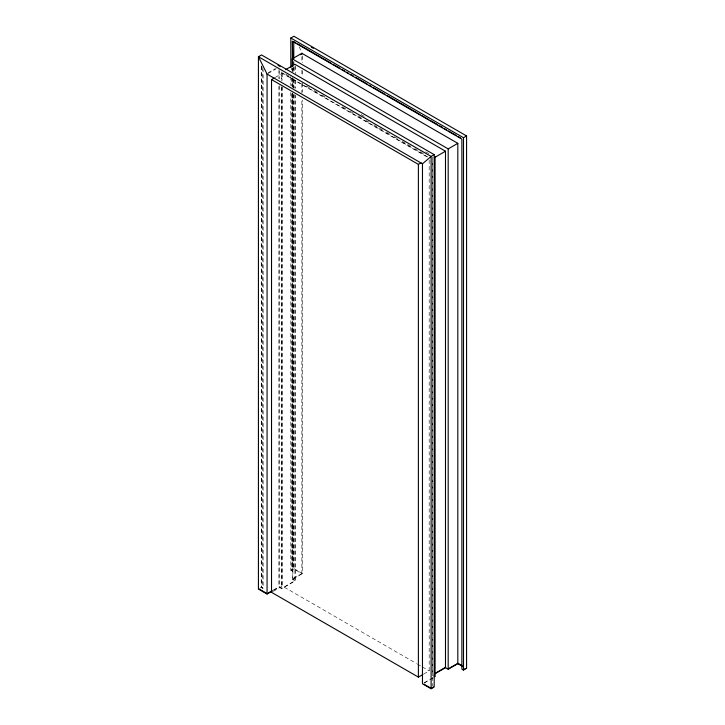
<?xml version="1.0" encoding="UTF-8"?>
<svg xmlns="http://www.w3.org/2000/svg" width="725" height="725" viewBox="0 0 725 725"><rect width="100%" height="100%" fill="white"/><g stroke="black" fill="none" stroke-linecap="round" stroke-linejoin="round"><path stroke-width="0.54" stroke-dasharray="3.62 2.72" d="M268.096 72.79L275.446 68.549M267.978 73.56L276.252 68.784M275.128 77.502L282.324 73.352L428.203 157.57M259.967 588.165L261.507 587.268L263.13 588.202L263.13 69.528M290.807 92.392L290.807 570.357L293.888 568.581L302.524 573.566L302.524 100.059M291.459 93.806L291.459 570.294L293.77 568.953L301.872 573.629L301.872 99.669M261.399 65.893L261.399 587.649L263.13 588.202M290.807 570.357L292.809 571.073L292.809 93.162L292.891 579.13L295.583 580.68L295.583 95.165M273.615 589.942L279.125 586.761L281.826 588.319L294.93 580.752L294.93 94.866M292.229 92.791L292.229 579.193L301.872 573.629M273.497 590.322L279.007 587.141L281.708 588.691L295.583 580.68M292.891 579.13L302.524 573.566M273.334 591.283L282.324 586.09L416.458 663.529M423.79 673.996L429.182 670.879L429.182 158.141M424.315 682.705L431.665 678.455M424.053 683.168L429.562 679.987M430.487 679.452L433.242 677.857M361.113 114.595L365.028 116.852M425.629 151.842L429.535 154.099M285.732 74.113L288.668 75.799M306.267 85.958L310.173 88.223M314.088 90.48L317.994 92.737M321.909 94.993L325.815 97.25M342.436 106.847L346.351 109.103M350.257 111.36L354.172 113.617M358.077 115.882L361.993 118.139M365.898 120.395L369.813 122.652M373.719 124.908L382.519 129.993M386.434 132.249L390.34 134.506M394.255 136.762L398.161 139.019M402.076 141.275L410.876 146.359M414.782 148.616L423.581 153.7M427.804 156.962L281.708 72.618L281.708 80.538M291.459 570.294L292.809 571.073M292.229 579.193L294.93 580.752M417.437 664.1L421.352 666.357M422.331 666.928L429.182 670.879M435.082 676.797L432.381 675.238L432.381 158.775M299.162 46.862L302.044 52.653M432.58 157.162L432.58 686.031M302.524 55.879L302.524 62.676M302.524 70.606L302.524 76.27M302.524 83.067L302.524 92.129M301.872 56.686L301.872 62.341M301.872 70.262L301.872 75.917M301.872 83.837L301.872 92.882M295.583 65.739L295.583 73.66M295.583 80.448L295.583 88.368M294.93 66.546L294.93 72.21M294.93 80.14L294.93 88.069M293.888 61.172L293.888 71.358M293.888 79.288L293.888 88.35M293.888 94.014L293.888 568.581M293.77 61.915L293.77 65.313M293.77 66.437L293.77 72.101M293.77 78.889L293.77 87.943M293.77 94.739L293.77 568.953M292.42 68.467L292.42 70.733M292.42 77.53L292.42 86.583M292.42 93.38L292.42 571.291M292.229 67.905L292.229 70.171M292.229 78.092L292.229 87.136M291.459 67.778L291.459 70.044M291.459 77.965L291.459 85.885M290.807 76.542L290.807 85.604M282.324 73.352L282.324 80.14M282.324 86.927L282.324 586.09M281.826 71.847L281.826 80.91M281.826 86.574L281.826 588.319M281.708 87.326L281.708 588.691M279.125 70.95L279.125 78.871M279.125 85.659L279.125 586.761M279.007 69.455L279.007 78.517M279.007 86.447L279.007 587.141M262.74 67.479L262.74 588.428M261.507 66.274L261.507 587.268M292.891 71.639L292.891 68.241L292.809 71.639M292.891 87.498L292.891 78.436L292.809 87.498"/><path stroke-width="1.09" d="M422.476 163.814L431.112 156.419L434.193 154.642L434.193 686.974L431.112 688.75L422.476 683.766L422.476 163.814L267.063 74.086L258.426 56.722L261.507 54.946L434.193 154.642M290.807 67.479L290.807 38.026L293.888 36.25L466.574 135.947L466.574 668.278L463.493 670.054L461.87 669.121L461.87 139.118L292.42 41.289L292.42 66.202M292.42 41.289L292.809 59.187M292.229 66.773L292.229 58.861L301.872 53.297L457.819 143.333L457.819 663.674L448.186 669.229L445.485 667.68L434.257 674.159M300.594 54.728L302.524 53.614M285.568 69.691L294.93 64.28L445.485 151.208L445.485 667.68M422.883 674.513L418.388 677.114L271.531 592.325L271.531 79.578L274.231 78.019M290.807 38.026L463.493 137.732L466.574 135.947M271.531 79.578L418.388 164.367L421.089 162.808M292.229 58.861L448.186 148.897L457.819 143.333M434.257 157.697L445.485 151.208M268.096 593.132L271.775 591.002M431.112 688.75L431.112 156.419L258.426 56.722L258.426 589.053L267.063 594.038L272.573 590.848M434.502 673.706L445.603 667.299M448.304 668.858L457.937 663.293L461.78 665.505M432 687.925L433.541 687.037M464.381 669.229L465.921 668.341M311.378 47.179L313.336 48.312M295.746 42.757L293.788 41.633L293.77 58.517M297.703 43.89L331.008 63.12M332.965 64.253L339.826 68.204M341.783 69.337L344.719 71.032M346.677 72.165L348.634 73.297M350.601 74.43L353.537 76.125M355.495 77.258L367.249 84.037M369.206 85.169L371.164 86.302M373.121 87.435L384.875 94.223M386.842 95.347L420.138 114.577M422.095 115.71L428.955 119.67M430.913 120.794L437.773 124.754M439.731 125.887L442.667 127.582M444.624 128.715L446.582 129.847M448.539 130.98L456.378 135.502M458.336 136.635L460.293 137.759M278.019 65.304L279.977 66.437M457.819 663.674L462.323 666.266M259.079 588.981L266.274 593.141M424.034 684.219L431.23 688.369M463.493 137.732L463.493 670.054M448.186 148.897L448.186 669.229M435.082 156.464L435.082 676.797M418.388 164.367L418.388 677.114M267.063 74.086L267.063 594.038"/></g></svg>
